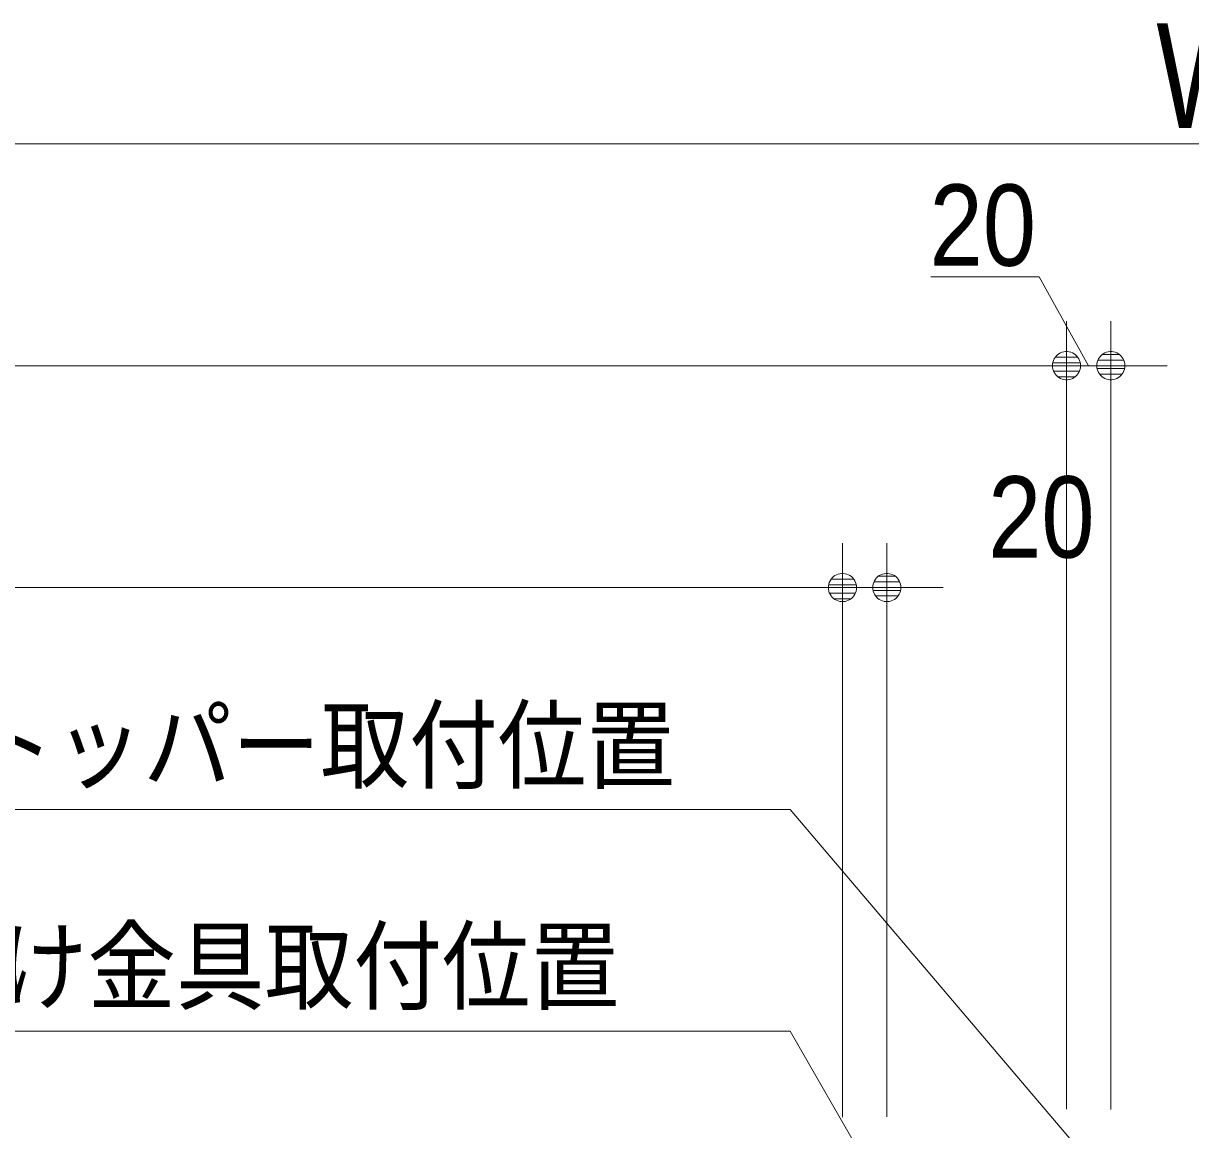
# Model space of a CAD drawing. Units: millimetres, scale not verified. Extents: x -6062 to 6062, y -3045 to 3045.
# Drawn here: x -3838 to -3312, y 356 to 854 of the extents above; entities that cross this region are included whole.
import ezdxf
from ezdxf.enums import TextEntityAlignment as Align

# ---------------------------------------------------------------- set-up
doc = ezdxf.new("R2010")
doc.units = ezdxf.units.MM
doc.header["$LTSCALE"] = 20
for name, color, linetype, lineweight in [('0-0_2寸法-1', 7, 'Continuous', 9), ('0-1_0', 7, 'Continuous', 9), ('0-2_2寸法-2', 7, 'Continuous', 9), ('0-3_2寸法-3', 7, 'Continuous', 9)]:
    doc.layers.add(name, color=color, linetype=linetype, lineweight=lineweight)
doc.styles.add('ＭＳ ゴシック', font='')
doc.styles.add('ＭＳ Ｐゴシック', font='')
doc.styles.get('ＭＳ ゴシック').set_extended_font_data('MS Gothic')
doc.styles.get('ＭＳ Ｐゴシック').set_extended_font_data('MS PGothic')

# ---------------------------------------------------------------- blocks, each defined once
blk = doc.blocks.new('_Dot')
at = {"layer": '0-1_0'}
for p, q in [((-10, 0), (-20, 0)), ((9.78, 2), (-9.78, 2)), ((7.99, 6), (-7.99, 6)), ((9.16, -3.98), (-9.16, -3.98)), ((6, -7.98), (-6, -7.98))]:
    blk.add_line(p, q, dxfattribs=at)
for points in [[(10, 0), (9.92, 1.25), (9.69, 2.49), (9.3, 3.68), (8.76, 4.82), (8.09, 5.88), (7.29, 6.85), (6.37, 7.71), (5.36, 8.44), (4.26, 9.05), (3.09, 9.51), (1.87, 9.82), (0.63, 9.98), (-0.63, 9.98), (-1.87, 9.82), (-3.09, 9.51), (-4.26, 9.05), (-5.36, 8.44), (-6.37, 7.71), (-7.29, 6.85), (-8.09, 5.88), (-8.76, 4.82), (-9.3, 3.68), (-9.69, 2.49), (-9.92, 1.25), (-10, 0), (0, 0)], [(-10, 0), (-9.92, -1.25), (-9.69, -2.49), (-9.3, -3.68), (-8.76, -4.82), (-8.09, -5.88), (-7.29, -6.85), (-6.37, -7.71), (-5.36, -8.44), (-4.26, -9.05), (-3.09, -9.51), (-1.87, -9.82), (-0.63, -9.98), (0.63, -9.98), (1.87, -9.82), (3.09, -9.51), (4.26, -9.05), (5.36, -8.44), (6.37, -7.71), (7.29, -6.85), (8.09, -5.88), (8.76, -4.82), (9.3, -3.68), (9.69, -2.49), (9.92, -1.25), (10, 0), (0, 0)]]:
    blk.add_lwpolyline(points, close=True, dxfattribs=at)

msp = doc.modelspace()

# ---------------------------------------------------------------- linework, layer by layer
at = {"layer": '0-0_2寸法-1'}
for p, q in [((-925.21, 800), (-5681.79, 800)), ((-3367.5, 365.08), (-3367.5, 720)), ((-3380.21, 700), (-5674.79, 700)), ((-3468.5, 365.25), (-3468.5, 620)), ((-3481.21, 600), (-5674.79, 600))]:
    msp.add_line(p, q, dxfattribs=at)
at = {"layer": '0-2_2寸法-2'}
for p, q in [((-3367.5, 364.88), (-3367.5, 720)), ((-3347.5, 364.68), (-3347.5, 720)), ((-3380.21, 700), (-3392.92, 700)), ((-3367.5, 700), (-3347.5, 700)), ((-3334.79, 700), (-3322.08, 700)), ((-3468.5, 361.27), (-3468.5, 620)), ((-3448.5, 361.47), (-3448.5, 620)), ((-3481.21, 600), (-3493.92, 600)), ((-3468.5, 600), (-3448.5, 600)), ((-3435.79, 600), (-3423.08, 600))]:
    msp.add_line(p, q, dxfattribs=at)
msp.add_lwpolyline([(-3428.7, 740), (-3379.81, 740), (-3357.5, 700)], dxfattribs=at)
at = {"layer": '0-3_2寸法-3'}
for points in [[(-3357.5, 341.8), (-3492.1, 500), (-4108.88, 500)], [(-3458.5, 341.8), (-3492.1, 400), (-4094.03, 400)]]:
    msp.add_lwpolyline(points, dxfattribs=at)

# ---------------------------------------------------------------- block references
at = {"layer": '0-0_2寸法-1', "xscale": 0.6356201, "yscale": 0.6356201}
for p in [(-3367.5, 700), (-3468.5, 600)]:
    msp.add_blockref('_Dot', p, dxfattribs=at)
at = {"layer": '0-2_2寸法-2', "xscale": 0.6356201, "yscale": 0.6356201}
for p in [(-3367.5, 700), (-3468.5, 600)]:
    msp.add_blockref('_Dot', p, dxfattribs=at)
at = {"layer": '0-2_2寸法-2', "xscale": 0.6356201, "yscale": 0.6356201, "rotation": 180}
for p in [(-3347.5, 700), (-3448.5, 600)]:
    msp.add_blockref('_Dot', p, dxfattribs=at)

# ---------------------------------------------------------------- texts
at = {"layer": '0-0_2寸法-1', "style": 'ＭＳ Ｐゴシック', "width": 0.8}
msp.add_text('W', height=47.21, dxfattribs=at).set_placement((-3326.96, 792.93), align=Align.BOTTOM_LEFT)
at = {"layer": '0-2_2寸法-2', "style": 'ＭＳ Ｐゴシック', "width": 0.9}
for p in [(-3429.23, 734.04), (-3402.82, 602.48)]:
    msp.add_text('20', height=36.66, dxfattribs=at).set_placement(p, align=Align.BOTTOM_LEFT)
at = {"layer": '0-3_2寸法-3', "style": 'ＭＳ ゴシック', "width": 0.9}
for s, p in [('スライド式ストッパー取付位置', (-4103.44, 502.97)), ('スライド式受け金具取付位置', (-4088.62, 403.34))]:
    msp.add_text(s, height=32.55, dxfattribs=at).set_placement(p, align=Align.BOTTOM_LEFT)

doc.saveas('drawing.dxf')
